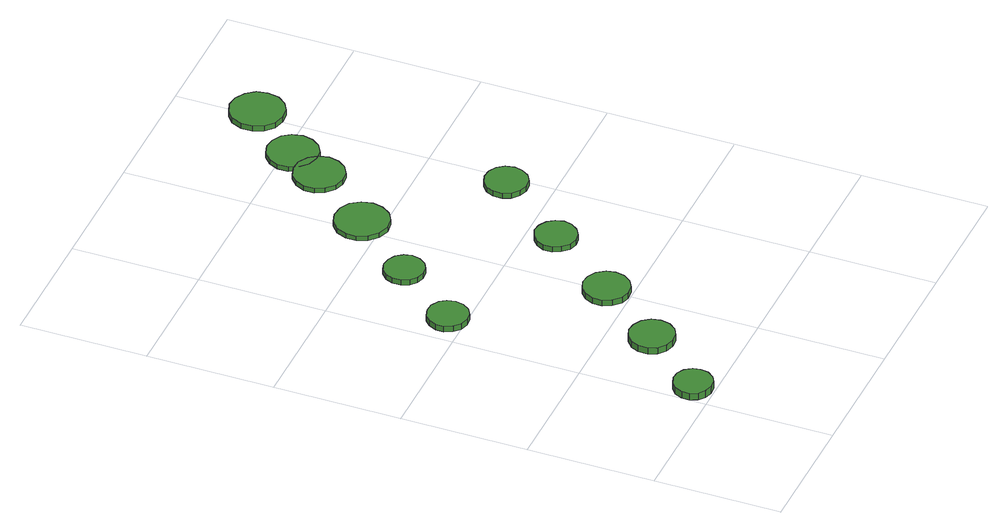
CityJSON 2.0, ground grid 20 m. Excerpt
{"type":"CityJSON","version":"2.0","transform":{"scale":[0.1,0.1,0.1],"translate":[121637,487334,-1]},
"CityObjects":{
"tree1":{"type":"SolitaryVegetationObject","attributes":{"function":"something"},"geometry":[{"type":"MultiSurface","lod":"1","boundaries":[[[0,1,2,3,4,5,6,7,8,9,10,11,12,13,14]],[[15,16,17,18,19,20,21,22,23,24,25,26,27,28,29]],[[0,29,28,1]],[[1,28,27,2]],[[2,27,26,3]],[[3,26,25,4]],[[4,25,24,5]],[[5,24,23,6]],[[6,23,22,7]],[[7,22,21,8]],[[8,21,20,9]],[[9,20,19,10]],[[10,19,18,11]],[[11,18,17,12]],[[12,17,16,13]],[[13,16,15,14]],[[14,15,29,0]]]}]},
"tree2":{"type":"SolitaryVegetationObject","attributes":{"function":"something"},"geometry":[{"type":"MultiSurface","lod":"1","boundaries":[[[30,31,32,33,34,35,36,37,38,39,40,41,42,43,44]],[[45,46,47,48,49,50,51,52,53,54,55,56,57,58,59]],[[30,59,58,31]],[[31,58,57,32]],[[32,57,56,33]],[[33,56,55,34]],[[34,55,54,35]],[[35,54,53,36]],[[36,53,52,37]],[[37,52,51,38]],[[38,51,50,39]],[[39,50,49,40]],[[40,49,48,41]],[[41,48,47,42]],[[42,47,46,43]],[[43,46,45,44]],[[44,45,59,30]]]}]},
"tree3":{"type":"SolitaryVegetationObject","attributes":{"function":"something"},"geometry":[{"type":"MultiSurface","lod":"1","boundaries":[[[60,61,62,63,64,65,66,67,68,69,70,71,72,73,74]],[[75,76,77,78,79,80,81,82,83,84,85,86,87,88,89]],[[60,89,88,61]],[[61,88,87,62]],[[62,87,86,63]],[[63,86,85,64]],[[64,85,84,65]],[[65,84,83,66]],[[66,83,82,67]],[[67,82,81,68]],[[68,81,80,69]],[[69,80,79,70]],[[70,79,78,71]],[[71,78,77,72]],[[72,77,76,73]],[[73,76,75,74]],[[74,75,89,60]]]}]},
"tree4":{"type":"SolitaryVegetationObject","attributes":{"function":"something"},"geometry":[{"type":"MultiSurface","lod":"1","boundaries":[[[90,91,92,93,94,95,96,97,98,99,100,101,102,103,104]],[[105,106,107,108,109,110,111,112,113,114,115,116,117,118,119]],[[90,119,118,91]],[[91,118,117,92]],[[92,117,116,93]],[[93,116,115,94]],[[94,115,114,95]],[[95,114,113,96]],[[96,113,112,97]],[[97,112,111,98]],[[98,111,110,99]],[[99,110,109,100]],[[100,109,108,101]],[[101,108,107,102]],[[102,107,106,103]],[[103,106,105,104]],[[104,105,119,90]]]}]},
"tree5":{"type":"SolitaryVegetationObject","attributes":{"function":"something"},"geometry":[{"type":"MultiSurface","lod":"1","boundaries":[[[120,121,122,123,124,125,126,127,128,129,130,131,132,133,134]],[[135,136,137,138,139,140,141,142,143,144,145,146,147,148,149]],[[120,149,148,121]],[[121,148,147,122]],[[122,147,146,123]],[[123,146,145,124]],[[124,145,144,125]],[[125,144,143,126]],[[126,143,142,127]],[[127,142,141,128]],[[128,141,140,129]],[[129,140,139,130]],[[130,139,138,131]],[[131,138,137,132]],[[132,137,136,133]],[[133,136,135,134]],[[134,135,149,120]]]}]},
"tree6":{"type":"SolitaryVegetationObject","attributes":{"function":"something"},"geometry":[{"type":"MultiSurface","lod":"1","boundaries":[[[150,151,152,153,154,155,156,157,158,159,160,161,162,163,164]],[[165,166,167,168,169,170,171,172,173,174,175,176,177,178,179]],[[150,179,178,151]],[[151,178,177,152]],[[152,177,176,153]],[[153,176,175,154]],[[154,175,174,155]],[[155,174,173,156]],[[156,173,172,157]],[[157,172,171,158]],[[158,171,170,159]],[[159,170,169,160]],[[160,169,168,161]],[[161,168,167,162]],[[162,167,166,163]],[[163,166,165,164]],[[164,165,179,150]]]}]},
"tree7":{"type":"SolitaryVegetationObject","attributes":{"function":"something"},"geometry":[{"type":"MultiSurface","lod":"1","boundaries":[[[180,181,182,183,184,185,186,187,188,189,190,191,192,193,194]],[[195,196,197,198,199,200,201,202,203,204,205,206,207,208,209]],[[180,209,208,181]],[[181,208,207,182]],[[182,207,206,183]],[[183,206,205,184]],[[184,205,204,185]],[[185,204,203,186]],[[186,203,202,187]],[[187,202,201,188]],[[188,201,200,189]],[[189,200,199,190]],[[190,199,198,191]],[[191,198,197,192]],[[192,197,196,193]],[[193,196,195,194]],[[194,195,209,180]]]}]},
"tree8":{"type":"SolitaryVegetationObject","attributes":{"function":"something"},"geometry":[{"type":"MultiSurface","lod":"1","boundaries":[[[210,211,212,213,214,215,216,217,218,219,220,221,222,223,224]],[[225,226,227,228,229,230,231,232,233,234,235,236,237,238,239]],[[210,239,238,211]],[[211,238,237,212]],[[212,237,236,213]],[[213,236,235,214]],[[214,235,234,215]],[[215,234,233,216]],[[216,233,232,217]],[[217,232,231,218]],[[218,231,230,219]],[[219,230,229,220]],[[220,229,228,221]],[[221,228,227,222]],[[222,227,226,223]],[[223,226,225,224]],[[224,225,239,210]]]}]},
"tree9":{"type":"SolitaryVegetationObject","attributes":{"function":"something"},"geometry":[{"type":"MultiSurface","lod":"1","boundaries":[[[240,241,242,243,244,245,246,247,248,249,250,251,252,253,254]],[[255,256,257,258,259,260,261,262,263,264,265,266,267,268,269]],[[240,269,268,241]],[[241,268,267,242]],[[242,267,266,243]],[[243,266,265,244]],[[244,265,264,245]],[[245,264,263,246]],[[246,263,262,247]],[[247,262,261,248]],[[248,261,260,249]],[[249,260,259,250]],[[250,259,258,251]],[[251,258,257,252]],[[252,257,256,253]],[[253,256,255,254]],[[254,255,269,240]]]}]},
"tree10":{"type":"SolitaryVegetationObject","attributes":{"function":"something"},"geometry":[{"type":"MultiSurface","lod":"1","boundaries":[[[270,271,272,273,274,275,276,277,278,279,280,281,282,283,284]],[[285,286,287,288,289,290,291,292,293,294,295,296,297,298,299]],[[270,299,298,271]],[[271,298,297,272]],[[272,297,296,273]],[[273,296,295,274]],[[274,295,294,275]],[[275,294,293,276]],[[276,293,292,277]],[[277,292,291,278]],[[278,291,290,279]],[[279,290,289,280]],[[280,289,288,281]],[[281,288,287,282]],[[282,287,286,283]],[[283,286,285,284]],[[284,285,299,270]]]}]},
"tree11":{"type":"SolitaryVegetationObject","attributes":{"function":"something"},"geometry":[{"type":"MultiSurface","lod":"1","boundaries":[[[300,301,302,303,304,305,306,307,308,309,310,311,312,313,314]],[[315,316,317,318,319,320,321,322,323,324,325,326,327,328,329]],[[300,329,328,301]],[[301,328,327,302]],[[302,327,326,303]],[[303,326,325,304]],[[304,325,324,305]],[[305,324,323,306]],[[306,323,322,307]],[[307,322,321,308]],[[308,321,320,309]],[[309,320,319,310]],[[310,319,318,311]],[[311,318,317,312]],[[312,317,316,313]],[[313,316,315,314]],[[314,315,329,300]]]}]}
},
"vertices":[
[62,33,18],[60,45,18],[52,56,18],[41,62,18],[29,63,18],[17,59,18],[7,51,18],[2,39,18],[2,27,18],[7,15,18],[17,7,18],[29,3,18],[41,4,18],[52,10,18],[60,21,18],[60,21,6],[52,10,6],[41,4,6],[29,3,6],[17,7,6],[7,15,6],[2,27,6],[2,39,6],[7,51,6],[17,59,6],[29,63,6],[41,62,6],[52,56,6],[60,45,6],[62,33,6],
[152,133,17],[149,147,17],[140,159,17],[127,166,17],[113,168,17],[99,163,17],[88,153,17],[82,140,17],[82,125,17],[88,112,17],[99,102,17],[113,98,17],[127,99,17],[140,106,17],[149,118,17],[149,118,6],[140,106,6],[127,99,6],[113,98,6],[99,102,6],[88,112,6],[82,125,6],[82,140,6],[88,153,6],[99,163,6],[113,168,6],[127,166,6],[140,159,6],[149,147,6],[152,133,6],
[80,427,18],[77,440,18],[70,450,18],[58,457,18],[45,458,18],[32,454,18],[23,446,18],[17,433,18],[17,420,18],[23,408,18],[32,399,18],[45,395,18],[58,396,18],[70,403,18],[77,414,18],[77,414,8],[70,403,8],[58,396,8],[45,395,8],[32,399,8],[23,408,8],[17,420,8],[17,433,8],[23,446,8],[32,454,8],[45,458,8],[58,457,8],[70,450,8],[77,440,8],[80,427,8],
[235,238,17],[232,252,17],[223,265,17],[210,272,17],[195,274,17],[181,269,17],[170,259,17],[164,245,17],[164,230,17],[170,217,17],[181,206,17],[195,202,17],[210,203,17],[223,211,17],[232,223,17],[232,223,7],[223,211,7],[210,203,7],[195,202,7],[181,206,7],[170,217,7],[164,230,7],[164,245,7],[170,259,7],[181,269,7],[195,274,7],[210,272,7],[223,265,7],[232,252,7],[235,238,7],
[159,528,18],[156,540,18],[148,551,18],[137,557,18],[124,559,18],[112,555,18],[102,546,18],[97,534,18],[97,521,18],[102,509,18],[112,500,18],[124,496,18],[137,498,18],[148,504,18],[156,515,18],[156,515,9],[148,504,9],[137,498,9],[124,496,9],[112,500,9],[102,509,9],[97,521,9],[97,534,9],[102,546,9],[112,555,9],[124,559,9],[137,557,9],[148,551,9],[156,540,9],[159,528,9],
[321,354,17],[318,367,17],[310,378,17],[298,385,17],[285,387,17],[272,382,17],[262,373,17],[256,361,17],[256,347,17],[262,335,17],[272,325,17],[285,321,17],[298,323,17],[310,330,17],[318,341,17],[318,341,8],[310,330,8],[298,323,8],[285,321,8],[272,325,8],[262,335,8],[256,347,8],[256,361,8],[262,373,8],[272,382,8],[285,387,8],[298,385,8],[310,378,8],[318,367,8],[321,354,8],
[255,629,18],[251,646,18],[241,661,18],[226,669,18],[208,671,18],[191,666,18],[178,654,18],[171,638,18],[171,621,18],[178,605,18],[191,593,18],[208,587,18],[226,589,18],[241,598,18],[251,612,18],[251,612,10],[241,598,10],[226,589,10],[208,587,10],[191,593,10],[178,605,10],[171,621,10],[171,638,10],[178,654,10],[191,666,10],[208,671,10],[226,669,10],[241,661,10],[251,646,10],[255,629,10],
[334,730,18],[330,746,18],[321,759,18],[306,768,18],[290,769,18],[274,764,18],[262,753,18],[255,738,18],[255,722,18],[262,707,18],[274,696,18],[290,691,18],[306,692,18],[321,701,18],[330,714,18],[330,714,10],[321,701,10],[306,692,10],[290,691,10],[274,696,10],[262,707,10],[255,722,10],[255,738,10],[262,753,10],[274,764,10],[290,769,10],[306,768,10],[321,759,10],[330,746,10],[334,730,10],
[414,470,18],[411,484,18],[403,495,18],[391,502,18],[377,503,18],[364,499,18],[353,490,18],[348,477,18],[348,463,18],[353,451,18],[364,441,18],[377,437,18],[391,438,18],[403,445,18],[411,457,18],[411,457,9],[403,445,9],[391,438,9],[377,437,9],[364,441,9],[353,451,9],[348,463,9],[348,477,9],[353,490,9],[364,499,9],[377,503,9],[391,502,9],[403,495,9],[411,484,9],[414,470,9],
[368,785,18],[364,802,18],[355,815,18],[340,823,18],[324,825,18],[308,820,18],[296,809,18],[289,794,18],[289,777,18],[296,762,18],[308,751,18],[324,746,18],[340,747,18],[355,756,18],[364,769,18],[364,769,10],[355,756,10],[340,747,10],[324,746,10],[308,751,10],[296,762,10],[289,777,10],[289,794,10],[296,809,10],[308,820,10],[324,825,10],[340,823,10],[355,815,10],[364,802,10],[368,785,10],
[444,872,18],[441,889,18],[430,903,18],[415,912,18],[398,914,18],[381,908,18],[368,897,18],[361,880,18],[361,863,18],[368,847,18],[381,835,18],[398,830,18],[415,831,18],[430,840,18],[441,854,18],[441,854,9],[430,840,9],[415,831,9],[398,830,9],[381,835,9],[368,847,9],[361,863,9],[361,880,9],[368,897,9],[381,908,9],[398,914,9],[415,912,9],[430,903,9],[441,889,9],[444,872,9]
]}
